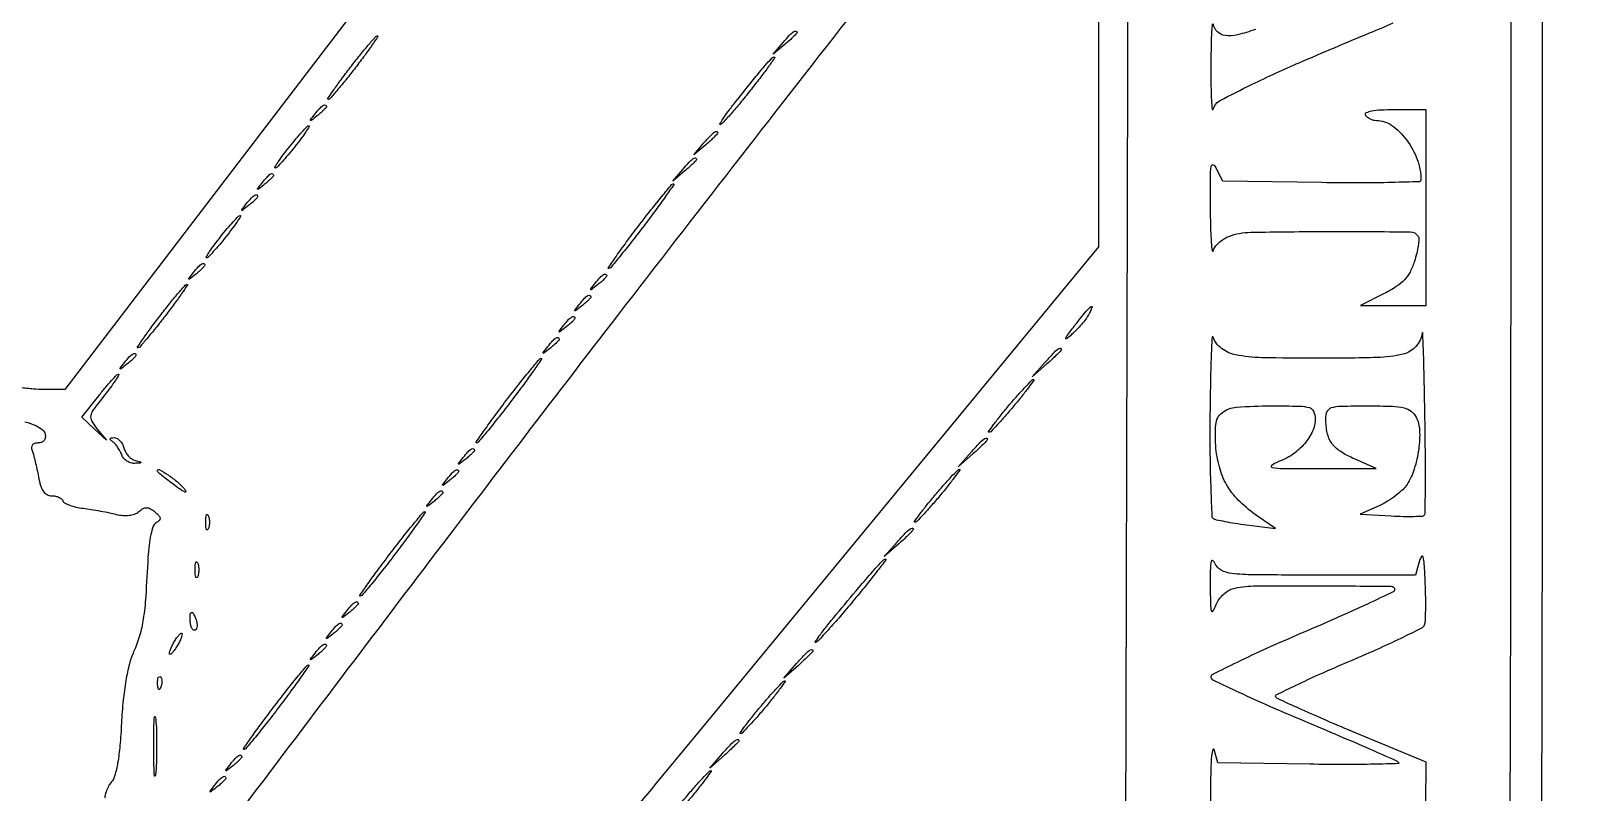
# Model space of a CAD drawing. Extents: x 0 to 312, y -4 to 107.
# Drawn here: x 99.13 to 109.27, y 25.76 to 30.76 of the extents above; entities that cross this region are included whole.
import ezdxf

# ---------------------------------------------------------------- set-up
doc = ezdxf.new("R2010")
doc.units = 0
doc.layers.add('BG_SILKSCREEN_TOP', color=85, linetype='CONTINUOUS')

msp = doc.modelspace()

# ---------------------------------------------------------------- linework, layer by layer
at = {"layer": 'BG_SILKSCREEN_TOP'}
for points in [[(107.614, 18.937, 0.04506), (108.307, 20.053, 0.046039), (108.776, 21.253, 0.044824), (109.024, 22.53, 0.023972), (109.042, 22.858), (109.052, 24.698, 0.000842), (109.059, 27.114), (109.061, 30.542), (109.061, 38.194), (89.615, 38.194), (89.625, 30.252)], [(91.08, 19.309, -0.094092), (90.013, 21.602, -0.038102), (89.897, 22.27, -0.018498), (89.847, 23.135, -0.005131), (89.828, 24.744), (89.825, 30.321), (89.825, 37.986), (108.853, 37.986), (108.852, 30.425)], [(102.904, 19.272, 0.042843), (103.95, 19.891, 0.046656), (104.844, 20.665, 0.013326), (105.067, 20.91, 0.010891), (105.293, 21.184, 0.005354), (105.493, 21.444, 0.16291), (105.519, 21.521, -0.107156), (105.525, 21.548, -0.003648), (105.571, 21.646, -0.006715), (105.627, 21.762, -0.004621), (105.694, 21.891, 0.01385), (105.837, 22.181, 0.012375), (105.97, 22.488, 0.012763), (106.082, 22.789, 0.019546), (106.162, 23.055, 0.035891), (106.262, 23.601, 0.020659), (106.307, 24.269, 0.005886), (106.325, 25.484), (106.336, 29.583), (106.348, 35.33), (99.37, 35.333), (96.693, 35.332, 0.000607)], [(104.437, 35.073, -0.072808), (104.424, 35.05), (103.684, 34.077), (102.864, 32.999), (101.891, 31.725), (99.356, 28.407), (99.217, 28.406, -0.024387), (99.151, 28.409, -0.010821), (99.063, 28.419, -0.010682)], [(106.144, 31.113), (106.144, 29.344), (103.535, 26.178, -0.000567), (102.184, 24.542, -0.00312)], [(100.329, 25.396, -0.000742), (101.675, 27.175, -0.002025), (102.995, 28.901, -0.001405), (104.5, 30.839)], [(101.266, 30.521, -0.004896), (101.203, 30.441, -0.007675), (101.147, 30.374, -0.002928), (101.099, 30.317, -0.216532), (101.088, 30.312, -0.598363), (101.085, 30.318, -0.003827), (101.123, 30.374, -0.008709), (101.171, 30.441, -0.004913), (101.231, 30.521, -0.004896), (101.294, 30.601, -0.007675), (101.349, 30.668, -0.002928), (101.398, 30.724, -0.216532), (101.409, 30.729, -0.598363), (101.412, 30.724, -0.003827), (101.374, 30.668, -0.008709), (101.326, 30.601, -0.004913), (101.266, 30.521)], [(104.165, 30.752, -0.191117), (104.162, 30.745, -0.007509), (104.142, 30.724, -0.012379), (104.117, 30.7, -0.008334), (104.087, 30.674), (104.009, 30.608), (104.075, 30.686, -0.010403), (104.116, 30.733, -0.048383), (104.143, 30.757, -0.197339), (104.158, 30.76, -0.372046), (104.165, 30.752)], [(106.892, 30.807, 0.024976), (106.887, 30.76, 0.010036), (106.884, 30.666, 0.004071), (106.882, 30.538, 0.004036), (106.883, 30.409, 0.008832), (106.886, 30.309, 0.013073), (106.891, 30.248, 0.833583), (106.897, 30.247, -0.207745), (106.939, 30.302, -0.00953), (107.154, 30.411, -0.011467), (107.463, 30.553, -0.003744), (107.924, 30.748, 0.004691), (108.08, 30.814, 0.007571)], [(107.175, 30.771, -0.028007), (107.057, 30.736, -0.091707), (106.976, 30.731, -0.162332), (106.925, 30.756, -0.152664), (106.898, 30.807, 0.839293)], [(103.865, 30.38, -0.005262), (103.799, 30.297, -0.007104), (103.738, 30.225, -0.005014), (103.685, 30.165, -0.07401), (103.663, 30.147, -0.758402), (103.659, 30.151, -0.02571), (103.678, 30.182, -0.014479), (103.713, 30.233, -0.006405), (103.763, 30.297, -0.001588), (103.886, 30.451, -0.008775), (103.954, 30.532, -0.009115), (103.999, 30.583, -0.208378), (104.017, 30.59, -0.607496), (104.019, 30.586, -0.00243), (103.978, 30.528, -0.006903), (103.928, 30.46, -0.003936), (103.865, 30.38)], [(108.852, 30.425), (108.85, 27.229, -0.000746), (108.842, 24.788), (108.833, 22.82, -0.024483), (108.817, 22.535, -0.022147), (108.729, 21.939, -0.021611), (108.587, 21.349, -0.021659), (108.396, 20.774, -0.022497), (108.157, 20.226, -0.071063), (106.969, 18.478, -0.062718)], [(101.075, 30.265, -0.184603), (101.072, 30.257, -0.013802), (101.057, 30.241, -0.017647), (101.037, 30.223, -0.012436), (101.014, 30.204, -0.001575), (100.975, 30.173, -0.377589), (100.971, 30.174, -0.377589), (100.97, 30.178, -0.001575), (101.001, 30.217, -0.017686), (101.032, 30.254, -0.065618), (101.055, 30.273, -0.241986), (101.068, 30.274, -0.307697), (101.075, 30.265)], [(107.898, 30.208, 0.090017), (107.91, 30.195, 0.053204), (107.928, 30.184, 0.050964), (107.949, 30.176, 0.060528), (107.97, 30.174, -0.156998), (108.07, 30.141, -0.077016), (108.167, 30.047, -0.070913), (108.237, 29.917, -0.08773), (108.262, 29.782, -0.406576), (108.252, 29.771, -0.001667), (108.071, 29.766, -0.006445), (107.862, 29.763, -0.003866), (107.612, 29.765), (106.962, 29.774), (106.918, 29.861, 0.178631), (106.898, 29.88, 0.486966), (106.883, 29.872, 0.038141), (106.877, 29.799, 0.002854), (106.878, 29.601, 0.004551), (106.88, 29.471, 0.010272), (106.885, 29.374, 0.01766), (106.891, 29.316, 0.820299), (106.898, 29.316, -0.093819), (106.91, 29.343, -0.048173), (106.935, 29.37, -0.045545), (106.966, 29.394, -0.051323), (107, 29.412, -0.086961), (107.144, 29.439, -0.003857), (107.653, 29.444, -0.001758), (108.191, 29.442, -0.258301), (108.243, 29.413, -0.152624), (108.248, 29.393, -0.023056), (108.244, 29.351, -0.024064), (108.234, 29.301, -0.018721), (108.219, 29.248, -0.041663), (108.19, 29.178, -0.067998), (108.153, 29.126, -0.060747), (108.1, 29.082, -0.026845), (108.021, 29.036), (107.866, 28.958), (108.297, 28.958), (108.297, 30.243), (108.087, 30.243, 0.012166), (107.999, 30.241, 0.033287), (107.938, 30.234, 0.058058), (107.902, 30.223, 0.455789), (107.898, 30.208)], [(100.867, 30, -0.007173), (100.823, 29.947, -0.0109), (100.784, 29.902, -0.00579), (100.75, 29.865, -0.204143), (100.739, 29.861, -0.587201), (100.736, 29.866, -0.008805), (100.759, 29.902, -0.013187), (100.791, 29.947, -0.007217), (100.832, 30, -0.007173), (100.875, 30.053, -0.0109), (100.915, 30.098, -0.00579), (100.949, 30.134, -0.204143), (100.959, 30.139, -0.587201), (100.962, 30.134, -0.008805), (100.939, 30.098, -0.013187), (100.907, 30.053, -0.007217), (100.867, 30)], [(103.644, 30.092, -0.191117), (103.641, 30.085, -0.007509), (103.621, 30.064, -0.012379), (103.596, 30.04, -0.008334), (103.566, 30.014), (103.488, 29.948), (103.554, 30.026, -0.010403), (103.596, 30.073, -0.048383), (103.623, 30.097, -0.197339), (103.637, 30.101, -0.372046), (103.644, 30.092)], [(103.505, 29.918, -0.191117), (103.503, 29.911, -0.007509), (103.482, 29.891, -0.012379), (103.457, 29.867, -0.008334), (103.427, 29.84), (103.349, 29.774), (103.415, 29.852, -0.010403), (103.457, 29.899, -0.048383), (103.484, 29.923, -0.197339), (103.498, 29.927, -0.372046), (103.505, 29.918)], [(100.728, 29.813, -0.184603), (100.725, 29.806, -0.013802), (100.71, 29.79, -0.017647), (100.69, 29.772, -0.012436), (100.667, 29.752, -0.001575), (100.628, 29.722, -0.377589), (100.623, 29.722, -0.377589), (100.623, 29.726, -0.001575), (100.654, 29.766, -0.017686), (100.685, 29.802, -0.065618), (100.708, 29.822, -0.241986), (100.721, 29.823, -0.307697), (100.728, 29.813)], [(103.158, 29.479, -0.0037), (103.076, 29.373, -0.005895), (103.004, 29.283, -0.001741), (102.94, 29.206, -0.222253), (102.929, 29.201, -0.603584), (102.926, 29.207, -0.002116), (102.979, 29.283, -0.00648), (103.044, 29.373, -0.003713), (103.123, 29.479, -0.0037), (103.206, 29.586, -0.005895), (103.278, 29.675, -0.001741), (103.341, 29.752, -0.222253), (103.352, 29.757, -0.603584), (103.355, 29.751, -0.002116), (103.302, 29.675, -0.00648), (103.238, 29.586, -0.003713), (103.158, 29.479)], [(100.623, 29.674, -0.184603), (100.621, 29.667, -0.013802), (100.606, 29.651, -0.017647), (100.586, 29.633, -0.012436), (100.563, 29.614, -0.001575), (100.523, 29.583, -0.377589), (100.519, 29.583, -0.377589), (100.519, 29.587, -0.001575), (100.55, 29.627, -0.017686), (100.581, 29.663, -0.065618), (100.604, 29.683, -0.241986), (100.617, 29.684, -0.307697), (100.623, 29.674)], [(100.415, 29.41, -0.007173), (100.372, 29.356, -0.0109), (100.332, 29.312, -0.00579), (100.298, 29.275, -0.204143), (100.288, 29.271, -0.587201), (100.285, 29.276, -0.008805), (100.308, 29.312, -0.013187), (100.339, 29.356, -0.007217), (100.38, 29.41, -0.007173), (100.424, 29.463, -0.0109), (100.463, 29.508, -0.00579), (100.497, 29.544, -0.204143), (100.508, 29.549, -0.587201), (100.511, 29.543, -0.008805), (100.488, 29.508, -0.013187), (100.456, 29.463, -0.007217), (100.415, 29.41)], [(100.276, 29.223, -0.184603), (100.273, 29.216, -0.013802), (100.258, 29.2, -0.017647), (100.239, 29.181, -0.012436), (100.215, 29.162, -0.001575), (100.176, 29.132, -0.377589), (100.172, 29.132, -0.377589), (100.172, 29.136, -0.001575), (100.202, 29.175, -0.017686), (100.233, 29.212, -0.065618), (100.256, 29.231, -0.241986), (100.27, 29.233, -0.307697), (100.276, 29.223)], [(102.915, 29.153, -0.184603), (102.912, 29.146, -0.013802), (102.897, 29.13, -0.017647), (102.878, 29.112, -0.012436), (102.854, 29.093, -0.001575), (102.815, 29.062, -0.377589), (102.811, 29.062, -0.377589), (102.811, 29.067, -0.001575), (102.841, 29.106, -0.017686), (102.872, 29.142, -0.065618), (102.895, 29.162, -0.241986), (102.908, 29.163, -0.307697), (102.915, 29.153)], [(100.016, 28.889, -0.004896), (99.953, 28.809, -0.007675), (99.897, 28.742, -0.002928), (99.849, 28.685, -0.216532), (99.838, 28.68, -0.598363), (99.835, 28.686, -0.003827), (99.873, 28.742, -0.008709), (99.921, 28.809, -0.004913), (99.981, 28.889, -0.004896), (100.044, 28.969, -0.007675), (100.099, 29.036, -0.002928), (100.148, 29.092, -0.216532), (100.159, 29.097, -0.598363), (100.162, 29.092, -0.003827), (100.124, 29.036, -0.008709), (100.076, 28.969, -0.004913), (100.016, 28.889)], [(102.811, 29.015, -0.184603), (102.808, 29.007, -0.013802), (102.793, 28.991, -0.017647), (102.773, 28.973, -0.012436), (102.75, 28.954, -0.001575), (102.711, 28.923, -0.377589), (102.707, 28.924, -0.377589), (102.707, 28.928, -0.001575), (102.737, 28.967, -0.017686), (102.768, 29.004, -0.065618), (102.791, 29.023, -0.241986), (102.804, 29.024, -0.307697), (102.811, 29.015)], [(106.079, 28.897, -0.038346), (106.061, 28.869, -0.016168), (106.033, 28.834, -0.015884), (106, 28.798, -0.019965), (105.968, 28.767, -0.015705), (105.934, 28.739, -0.753622), (105.929, 28.742, -0.073343), (105.941, 28.764, -0.003451), (105.99, 28.828, -0.004346), (106.064, 28.921, -0.057397), (106.096, 28.951, -0.767154), (106.102, 28.946, -0.026203), (106.079, 28.897)], [(102.707, 28.876, -0.184603), (102.704, 28.868, -0.013802), (102.689, 28.852, -0.017647), (102.669, 28.834, -0.012436), (102.646, 28.815, -0.001575), (102.607, 28.784, -0.377589), (102.603, 28.785, -0.377589), (102.602, 28.789, -0.001575), (102.633, 28.828, -0.017686), (102.664, 28.865, -0.065618), (102.687, 28.884, -0.241986), (102.7, 28.886, -0.307697), (102.707, 28.876)], [(102.603, 28.737, -0.184603), (102.6, 28.729, -0.013802), (102.585, 28.714, -0.017647), (102.565, 28.695, -0.012436), (102.542, 28.676, -0.001575), (102.503, 28.645, -0.377589), (102.498, 28.646, -0.377589), (102.498, 28.65, -0.001575), (102.529, 28.689, -0.017686), (102.56, 28.726, -0.065618), (102.583, 28.745, -0.241986), (102.596, 28.747, -0.307697), (102.603, 28.737)], [(108.27, 28.778, -0.151008), (108.229, 28.689, -0.15029), (108.144, 28.638, -0.054206), (107.975, 28.616, -0.006131), (107.589, 28.611, -0.005528), (107.216, 28.615, -0.044028), (107.045, 28.634, -0.111466), (106.952, 28.676, -0.147409), (106.898, 28.75, 0.81946), (106.89, 28.749, 0.0036), (106.884, 28.606, 0.005498), (106.879, 28.42, 0.00288), (106.876, 28.188, 0.003979), (106.877, 27.951, 0.006384), (106.882, 27.749, 0.001885), (106.889, 27.576, 0.252969), (106.899, 27.558, 0.082527), (106.918, 27.551, 0.005472), (106.974, 27.54, 0.007789), (107.041, 27.528, 0.005738), (107.117, 27.518), (107.307, 27.493), (107.189, 27.574, -0.040479), (107.074, 27.669, -0.063348), (106.993, 27.768, -0.065916), (106.943, 27.882, -0.048143), (106.916, 28.018, -0.042559), (106.915, 28.177, -0.211955), (106.956, 28.254, -0.1481), (107.051, 28.29, -0.018223), (107.277, 28.299, -0.004302), (107.465, 28.297, -0.065245), (107.529, 28.287, -0.217633), (107.557, 28.263, -0.10939), (107.568, 28.216, -0.106176), (107.55, 28.132, -0.072598), (107.497, 28.05, -0.066262), (107.418, 27.979, -0.061579), (107.321, 27.93, 0.079268), (107.282, 27.908, 0.654612), (107.285, 27.894, 0.037739), (107.357, 27.888, 0.002059), (107.585, 27.887), (107.967, 27.887), (107.825, 27.95, -0.037656), (107.731, 28.001, -0.09654), (107.676, 28.053, -0.104928), (107.647, 28.12, -0.049634), (107.637, 28.215, -0.101484), (107.647, 28.263, -0.221383), (107.675, 28.287, -0.069181), (107.736, 28.297, -0.004621), (107.914, 28.299, -0.00706), (108.074, 28.296, -0.050509), (108.151, 28.286, -0.110428), (108.197, 28.264, -0.102701), (108.23, 28.224, -0.11497), (108.253, 28.139, -0.041668), (108.247, 28.013, -0.04151), (108.218, 27.884, -0.070247), (108.171, 27.783, -0.057721), (108.142, 27.748, -0.026234), (108.096, 27.709, -0.025553), (108.043, 27.673, -0.031894), (107.991, 27.645), (107.863, 27.587), (108.067, 27.576, 0.006851), (108.146, 27.573, 0.010333), (108.215, 27.573, 0.005485), (108.272, 27.575, 0.188798), (108.284, 27.58, 0.196605), (108.29, 27.593, 0.000689), (108.291, 27.772, 0.003517), (108.291, 27.976, 0.002182), (108.288, 28.215, 0.001331), (108.284, 28.45, 0.002574), (108.279, 28.637, 0.001811), (108.274, 28.778, 0.91703), (108.27, 28.778)], [(99.825, 28.633, -0.184603), (99.822, 28.625, -0.013802), (99.807, 28.609, -0.017647), (99.787, 28.591, -0.012436), (99.764, 28.572, -0.001575), (99.725, 28.541, -0.377589), (99.721, 28.542, -0.377589), (99.72, 28.546, -0.001575), (99.751, 28.585, -0.017686), (99.782, 28.622, -0.065618), (99.805, 28.641, -0.241986), (99.818, 28.642, -0.307697), (99.825, 28.633)], [(102.29, 28.333, -0.0037), (102.208, 28.227, -0.005895), (102.136, 28.137, -0.001741), (102.072, 28.061, -0.222253), (102.061, 28.055, -0.603584), (102.058, 28.061, -0.002116), (102.111, 28.137, -0.00648), (102.176, 28.227, -0.003713), (102.255, 28.333, -0.0037), (102.338, 28.44, -0.005895), (102.41, 28.529, -0.001741), (102.473, 28.606, -0.222253), (102.484, 28.611, -0.603584), (102.487, 28.606, -0.002116), (102.434, 28.529, -0.00648), (102.37, 28.44, -0.003713), (102.29, 28.333)], [(105.901, 28.669, -0.194104), (105.898, 28.662, -0.004634), (105.873, 28.636, -0.009491), (105.842, 28.607, -0.006222), (105.806, 28.574), (105.71, 28.489), (105.794, 28.585, -0.007047), (105.846, 28.642, -0.038158), (105.877, 28.671, -0.157803), (105.893, 28.677, -0.426412), (105.901, 28.669)], [(99.615, 28.366, 0.00891), (99.546, 28.275, 0.104945), (99.527, 28.235, 0.187669), (99.533, 28.2, 0.041506), (99.568, 28.149), (99.631, 28.073), (99.549, 28.148), (99.468, 28.224), (99.58, 28.365, -0.007038), (99.624, 28.42, -0.010712), (99.664, 28.465, -0.005603), (99.699, 28.502, -0.20467), (99.709, 28.507, -0.587764), (99.712, 28.502, -0.008609), (99.689, 28.466, -0.013038), (99.657, 28.42, -0.007143), (99.615, 28.366)], [(105.589, 28.299, -0.005493), (105.532, 28.232, -0.0085), (105.481, 28.176, -0.003674), (105.437, 28.129, -0.203511), (105.426, 28.125, -0.608159), (105.423, 28.13, -0.005127), (105.456, 28.176, -0.009918), (105.499, 28.232, -0.00552), (105.554, 28.299, -0.005493), (105.611, 28.365, -0.0085), (105.662, 28.421, -0.003674), (105.706, 28.468, -0.203511), (105.717, 28.472, -0.608159), (105.719, 28.467, -0.005127), (105.686, 28.421, -0.009918), (105.643, 28.365, -0.00552), (105.589, 28.299)], [(99.095, 28.195, -0.038032), (99.166, 28.169, -0.056465), (99.21, 28.142, -0.18302), (99.228, 28.113, -0.084671), (99.229, 28.089, -0.135467), (99.221, 28.071, -0.136347), (99.204, 28.059, -0.086288), (99.181, 28.055, 0.071729), (99.158, 28.052, 0.154831), (99.144, 28.042, 0.170304), (99.138, 28.026, 0.090646), (99.142, 28.006, -0.025304), (99.151, 27.979, -0.006554), (99.162, 27.934, -0.00665), (99.174, 27.883, -0.006737), (99.184, 27.832, 0.028614), (99.198, 27.775, 0.076713), (99.217, 27.737, 0.115262), (99.24, 27.716, 0.127092), (99.27, 27.708, -0.049818), (99.295, 27.706, -0.056071), (99.318, 27.698, -0.064054), (99.336, 27.688, -0.140563), (99.345, 27.675, 0.190068), (99.356, 27.661, 0.033728), (99.388, 27.647, 0.032309), (99.43, 27.634, 0.024138), (99.478, 27.626, -0.008251), (99.531, 27.618, -0.005655), (99.592, 27.608, -0.005703), (99.65, 27.597, -0.011507), (99.695, 27.586, 0.041689), (99.738, 27.579, 0.05183), (99.779, 27.58, 0.057949), (99.815, 27.588, 0.084596), (99.843, 27.604, -0.047959), (99.871, 27.624, -0.130112), (99.895, 27.63, -0.126046), (99.919, 27.623, -0.0437), (99.948, 27.603, -0.029946), (99.974, 27.579, -0.159561), (99.982, 27.562, -0.225415), (99.977, 27.546, -0.064036), (99.957, 27.531, 0.168056), (99.938, 27.508, 0.029692), (99.922, 27.454, 0.028007), (99.91, 27.384, 0.01828), (99.903, 27.302, -0.004817), (99.888, 27.048, -0.021248), (99.872, 26.898, -0.034169), (99.848, 26.789, -0.033881), (99.809, 26.684, 0.044085), (99.781, 26.604, 0.019882), (99.758, 26.495, 0.01735), (99.74, 26.365, 0.011891), (99.729, 26.215, -0.009582), (99.719, 26.067, -0.020781), (99.704, 25.954, -0.025025), (99.685, 25.871, -0.112018), (99.662, 25.827, 0.064264), (99.643, 25.799, 0.040964), (99.628, 25.763, 0.040667), (99.619, 25.724, 0.058667)], [(99.745, 28.023, 0.065912), (99.756, 27.996, 0.054119), (99.774, 27.97, 0.055996), (99.797, 27.951, 0.088258), (99.82, 27.94, -0.004128), (99.854, 27.931, -0.402951), (99.856, 27.927, -0.324177), (99.852, 27.923, -0.003578), (99.815, 27.921, -0.092217), (99.79, 27.924, -0.072562), (99.765, 27.936, -0.071589), (99.744, 27.954, -0.084935), (99.731, 27.977, 0.034842), (99.719, 28.002, 0.028094), (99.704, 28.028, 0.028919), (99.687, 28.05, 0.062485), (99.671, 28.064, -0.038919), (99.657, 28.075, -0.298726), (99.655, 28.083, -0.274859), (99.662, 28.088, -0.035043), (99.681, 28.09, -0.130339), (99.7, 28.085, -0.074918), (99.719, 28.07, -0.066337), (99.735, 28.048, -0.061058), (99.745, 28.023)], [(102.047, 28.008, -0.184603), (102.044, 28, -0.013802), (102.029, 27.984, -0.017647), (102.01, 27.966, -0.012436), (101.986, 27.947, -0.001575), (101.947, 27.916, -0.377589), (101.943, 27.917, -0.377589), (101.943, 27.921, -0.001575), (101.973, 27.96, -0.017686), (102.004, 27.997, -0.065618), (102.027, 28.016, -0.241986), (102.04, 28.017, -0.307697), (102.047, 28.008)], [(105.415, 28.079, -0.194104), (105.412, 28.072, -0.004634), (105.387, 28.046, -0.009491), (105.356, 28.016, -0.006222), (105.32, 27.983), (105.224, 27.899), (105.308, 27.995, -0.007047), (105.36, 28.052, -0.038158), (105.391, 28.08, -0.157803), (105.407, 28.086, -0.426412), (105.415, 28.079)], [(100.14, 27.756, -0.074001), (100.151, 27.738, -0.644598), (100.146, 27.733, -0.06631), (100.123, 27.745, -0.008552), (100.077, 27.778, -0.006497), (100.033, 27.81, -0.010023), (99.997, 27.839, -0.004813), (99.967, 27.865, -0.216687), (99.964, 27.872, -0.568027), (99.977, 27.88, -0.022156), (100.035, 27.845, -0.025928), (100.097, 27.799, -0.050264), (100.14, 27.756)], [(101.943, 27.869, -0.184603), (101.94, 27.861, -0.013802), (101.925, 27.845, -0.017647), (101.905, 27.827, -0.012436), (101.882, 27.808, -0.001575), (101.843, 27.777, -0.377589), (101.839, 27.778, -0.377589), (101.838, 27.782, -0.001575), (101.869, 27.821, -0.017686), (101.9, 27.858, -0.065618), (101.923, 27.877, -0.241986), (101.936, 27.879, -0.307697), (101.943, 27.869)], [(105.103, 27.708, -0.005493), (105.046, 27.642, -0.0085), (104.995, 27.586, -0.003674), (104.951, 27.539, -0.203511), (104.94, 27.535, -0.608159), (104.937, 27.54, -0.005127), (104.97, 27.586, -0.009918), (105.013, 27.642, -0.00552), (105.068, 27.708, -0.005493), (105.125, 27.775, -0.0085), (105.176, 27.831, -0.003674), (105.22, 27.877, -0.203511), (105.231, 27.882, -0.608159), (105.233, 27.877, -0.005127), (105.2, 27.831, -0.009918), (105.157, 27.775, -0.00552), (105.103, 27.708)], [(101.839, 27.73, -0.184603), (101.836, 27.722, -0.013802), (101.821, 27.707, -0.017647), (101.801, 27.688, -0.012436), (101.778, 27.669, -0.001575), (101.739, 27.639, -0.377589), (101.735, 27.639, -0.377589), (101.734, 27.643, -0.001575), (101.765, 27.682, -0.017686), (101.796, 27.719, -0.065618), (101.819, 27.738, -0.241986), (101.832, 27.74, -0.307697), (101.839, 27.73)], [(100.299, 27.491, -0.174856), (100.293, 27.484, -0.447206), (100.287, 27.486, -0.078552), (100.283, 27.504, -0.01749), (100.282, 27.535, -0.01749), (100.283, 27.566, -0.078552), (100.287, 27.583, -0.447206), (100.293, 27.585, -0.174856), (100.299, 27.578, -0.057988), (100.305, 27.558, -0.037979), (100.306, 27.535, -0.037979), (100.305, 27.511, -0.057988), (100.299, 27.491)], [(101.526, 27.326, -0.0037), (101.444, 27.22, -0.005895), (101.372, 27.13, -0.001741), (101.308, 27.054, -0.222253), (101.297, 27.049, -0.603584), (101.295, 27.054, -0.002116), (101.347, 27.13, -0.00648), (101.412, 27.22, -0.003713), (101.492, 27.326, -0.0037), (101.574, 27.433, -0.005895), (101.646, 27.522, -0.001741), (101.709, 27.599, -0.222253), (101.72, 27.604, -0.603584), (101.723, 27.599, -0.002116), (101.67, 27.522, -0.00648), (101.606, 27.433, -0.003713), (101.526, 27.326)], [(104.929, 27.489, -0.194104), (104.926, 27.482, -0.004634), (104.901, 27.456, -0.009491), (104.87, 27.426, -0.006222), (104.834, 27.393), (104.738, 27.309), (104.822, 27.404, -0.007047), (104.874, 27.462, -0.038158), (104.905, 27.49, -0.157803), (104.921, 27.496, -0.426412), (104.929, 27.489)], [(104.543, 27.029, -0.003975), (104.458, 26.927, -0.005576), (104.379, 26.838, -0.003421), (104.312, 26.764, -0.072637), (104.289, 26.745, -0.791397), (104.285, 26.749, -0.014928), (104.313, 26.79, -0.010869), (104.36, 26.851, -0.00507), (104.423, 26.929, -0.001772), (104.571, 27.105, -0.00713), (104.663, 27.212, -0.004865), (104.728, 27.283, -0.208688), (104.746, 27.292, -0.621628), (104.749, 27.287, -0.001331), (104.692, 27.215, -0.005053), (104.626, 27.13, -0.002915), (104.543, 27.029)], [(108.253, 27.283), (108.226, 27.187), (107.583, 27.187, -0.00171), (107.163, 27.189, -0.027138), (107.02, 27.198, -0.097412), (106.949, 27.22, -0.172896), (106.909, 27.266, 0.163402), (106.896, 27.282, 0.515967), (106.885, 27.277, 0.046704), (106.879, 27.228, 0.005467), (106.878, 27.118, 0.003752), (106.88, 26.995, 0.05829), (106.885, 26.953, 0.65086), (106.896, 26.951, 0.058089), (106.913, 26.984, -0.058483), (106.931, 27.021, -0.0476), (106.959, 27.055, -0.049359), (106.991, 27.082, -0.084284), (107.023, 27.097, -0.063037), (107.163, 27.116, -0.003617), (107.598, 27.117, -0.001086), (108.067, 27.114, -0.41335), (108.089, 27.092, -0.287912), (108.079, 27.077, -0.001326), (107.91, 26.997, -0.005511), (107.714, 26.908, -0.003386), (107.481, 26.807, 0.004883), (107.248, 26.705, 0.008077), (107.054, 26.614, 0.002605), (106.891, 26.533, 0.372816), (106.883, 26.515, 0.204184), (106.9, 26.497, 0.001846), (107.067, 26.418, 0.005908), (107.263, 26.329, 0.003735), (107.494, 26.23, -0.001654), (107.725, 26.132, -0.002587), (107.924, 26.046, -0.000707), (108.096, 25.97, -0.092305), (108.115, 25.957, -0.657977), (108.112, 25.949, -0.001942), (107.953, 25.945, -0.005799), (107.763, 25.943, -0.00329), (107.533, 25.945), (106.929, 25.955), (106.904, 26.042, 0.748919), (106.895, 26.042, 0.051122), (106.887, 26.001, 0.016779), (106.882, 25.909, 0.006475), (106.88, 25.781, 0.004996), (106.881, 25.651, 0.01066)], [(108.295, 25.679), (108.297, 25.959), (107.81, 26.161, -0.002893), (107.622, 26.24, -0.004525), (107.462, 26.311, -0.001392), (107.324, 26.374, -0.148095), (107.309, 26.387, -0.441183), (107.312, 26.401, -0.00274), (107.442, 26.464, -0.008238), (107.596, 26.536, -0.004887), (107.782, 26.617, 0.005188), (107.971, 26.699, 0.007976), (108.132, 26.774, 0.003447), (108.267, 26.84, 0.186337), (108.286, 26.861, 0.082189), (108.291, 26.887, 0.006209), (108.293, 26.958, 0.008435), (108.293, 27.044, 0.006314), (108.29, 27.139, 0.004429), (108.284, 27.259, 0.047749), (108.276, 27.307, 0.630679), (108.266, 27.309, 0.091843), (108.253, 27.283)], [(100.23, 27.179, -0.174856), (100.223, 27.171, -0.447206), (100.217, 27.174, -0.078552), (100.213, 27.191, -0.01749), (100.212, 27.222, -0.01749), (100.213, 27.253, -0.078552), (100.217, 27.271, -0.447206), (100.223, 27.273, -0.174856), (100.23, 27.266, -0.057988), (100.235, 27.246, -0.037979), (100.237, 27.222, -0.037979), (100.235, 27.199, -0.057988), (100.23, 27.179)], [(101.283, 27.001, -0.184603), (101.28, 26.993, -0.013802), (101.265, 26.977, -0.017647), (101.246, 26.959, -0.012436), (101.222, 26.94, -0.001575), (101.183, 26.909, -0.377589), (101.179, 26.91, -0.377589), (101.179, 26.914, -0.001575), (101.209, 26.953, -0.017686), (101.24, 26.99, -0.065618), (101.263, 27.009, -0.241986), (101.276, 27.011, -0.307697), (101.283, 27.001)], [(100.219, 26.893, -0.052141), (100.224, 26.873, -0.063532), (100.225, 26.853, -0.075559), (100.221, 26.836, -0.156207), (100.212, 26.826, -0.25987), (100.202, 26.826, -0.140999), (100.193, 26.835, -0.079088), (100.185, 26.853, -0.039076), (100.181, 26.877, -0.016438), (100.179, 26.929, -0.30258), (100.188, 26.942, -0.402215), (100.2, 26.937, -0.019921), (100.219, 26.893)], [(101.179, 26.862, -0.184603), (101.176, 26.854, -0.013802), (101.161, 26.839, -0.017647), (101.142, 26.82, -0.012436), (101.118, 26.801, -0.001575), (101.079, 26.77, -0.377589), (101.075, 26.771, -0.377589), (101.075, 26.775, -0.001575), (101.105, 26.814, -0.017686), (101.136, 26.851, -0.065618), (101.159, 26.87, -0.241986), (101.172, 26.872, -0.307697), (101.179, 26.862)], [(100.103, 26.736, -0.018123), (100.087, 26.709, -0.025448), (100.071, 26.687, -0.023719), (100.057, 26.67, -0.205393), (100.048, 26.667, -0.439016), (100.044, 26.671, -0.048506), (100.047, 26.687, -0.035052), (100.055, 26.709, -0.018363), (100.068, 26.736, -0.018123), (100.083, 26.763, -0.025448), (100.099, 26.785, -0.023719), (100.114, 26.802, -0.205393), (100.122, 26.805, -0.439016), (100.127, 26.801, -0.048506), (100.124, 26.785, -0.035052), (100.116, 26.763, -0.018363), (100.103, 26.736)], [(101.075, 26.723, -0.184603), (101.072, 26.716, -0.013802), (101.057, 26.7, -0.017647), (101.037, 26.681, -0.012436), (101.014, 26.662, -0.001575), (100.975, 26.632, -0.377589), (100.971, 26.632, -0.377589), (100.97, 26.636, -0.001575), (101.001, 26.675, -0.017686), (101.032, 26.712, -0.065618), (101.055, 26.731, -0.241986), (101.068, 26.733, -0.307697), (101.075, 26.723)], [(104.269, 26.69, -0.194104), (104.266, 26.683, -0.004634), (104.241, 26.657, -0.009491), (104.21, 26.628, -0.006222), (104.174, 26.594), (104.078, 26.51), (104.162, 26.606, -0.007047), (104.214, 26.663, -0.038158), (104.245, 26.692, -0.157803), (104.261, 26.698, -0.426412), (104.269, 26.69)], [(100.762, 26.319, -0.0037), (100.68, 26.213, -0.005895), (100.608, 26.123, -0.001741), (100.544, 26.047, -0.222253), (100.534, 26.042, -0.603584), (100.531, 26.047, -0.002116), (100.583, 26.123, -0.00648), (100.648, 26.213, -0.003713), (100.728, 26.319, -0.0037), (100.81, 26.426, -0.005895), (100.882, 26.516, -0.001741), (100.946, 26.592, -0.222253), (100.956, 26.597, -0.603584), (100.959, 26.592, -0.002116), (100.907, 26.516, -0.00648), (100.842, 26.426, -0.003713), (100.762, 26.319)], [(99.987, 26.452, -0.054075), (99.98, 26.437, -0.470618), (99.973, 26.437, -0.168742), (99.969, 26.447, -0.018895), (99.966, 26.473, -0.028487), (99.967, 26.497, -0.077126), (99.971, 26.514, -0.208169), (99.977, 26.52, -0.29694), (99.985, 26.518, -0.126454), (99.991, 26.507, -0.060344), (99.994, 26.49, -0.054149), (99.993, 26.471, -0.051402), (99.987, 26.452)], [(103.957, 26.319, -0.005493), (103.9, 26.253, -0.0085), (103.849, 26.197, -0.003674), (103.805, 26.15, -0.203511), (103.794, 26.146, -0.608159), (103.791, 26.151, -0.005127), (103.825, 26.197, -0.009918), (103.868, 26.253, -0.00552), (103.922, 26.319, -0.005493), (103.979, 26.386, -0.0085), (104.03, 26.442, -0.003674), (104.074, 26.488, -0.203511), (104.085, 26.493, -0.608159), (104.087, 26.488, -0.005127), (104.054, 26.442, -0.009918), (104.011, 26.386, -0.00552), (103.957, 26.319)], [(99.955, 25.895, -0.048633), (99.95, 25.867, -0.841705), (99.946, 25.868, -0.016608), (99.942, 25.935, -0.003015), (99.942, 26.059, -0.00315), (99.942, 26.184, -0.014374), (99.945, 26.256, -0.736119), (99.95, 26.257, -0.114192), (99.954, 26.242, -0.01275), (99.959, 26.166, -0.006872), (99.96, 26.073, -0.006842), (99.959, 25.977, -0.010682), (99.955, 25.895)], [(103.783, 26.1, -0.194104), (103.78, 26.093, -0.004634), (103.755, 26.067, -0.009491), (103.724, 26.037, -0.006222), (103.688, 26.004), (103.592, 25.92), (103.676, 26.016, -0.007047), (103.728, 26.073, -0.038158), (103.759, 26.101, -0.157803), (103.775, 26.107, -0.426412), (103.783, 26.1)], [(100.519, 25.994, -0.184603), (100.516, 25.986, -0.013802), (100.501, 25.97, -0.017647), (100.482, 25.952, -0.012436), (100.459, 25.933, -0.001575), (100.419, 25.902, -0.377589), (100.415, 25.903, -0.377589), (100.415, 25.907, -0.001575), (100.445, 25.946, -0.017686), (100.476, 25.983, -0.065618), (100.499, 26.002, -0.241986), (100.513, 26.004, -0.307697), (100.519, 25.994)], [(100.415, 25.855, -0.184603), (100.412, 25.847, -0.013802), (100.397, 25.832, -0.017647), (100.378, 25.813, -0.012436), (100.354, 25.794, -0.001575), (100.315, 25.764, -0.377589), (100.311, 25.764, -0.377589), (100.311, 25.768, -0.001575), (100.341, 25.807, -0.017686), (100.372, 25.844, -0.065618), (100.395, 25.863, -0.241986), (100.408, 25.865, -0.307697), (100.415, 25.855)], [(103.471, 25.729, -0.005493), (103.414, 25.663, -0.0085), (103.363, 25.606, -0.003674), (103.319, 25.56, -0.203511), (103.308, 25.555, -0.608159), (103.305, 25.561, -0.005127), (103.338, 25.606, -0.009918), (103.381, 25.662, -0.00552), (103.436, 25.729, -0.005493), (103.493, 25.796, -0.0085), (103.544, 25.852, -0.003674), (103.588, 25.898, -0.203511), (103.599, 25.903, -0.608159), (103.601, 25.898, -0.005127), (103.568, 25.852, -0.009918), (103.525, 25.796, -0.00552), (103.471, 25.729)]]:
    msp.add_lwpolyline(points, format="xyb", dxfattribs=at)

doc.saveas('drawing.dxf')
